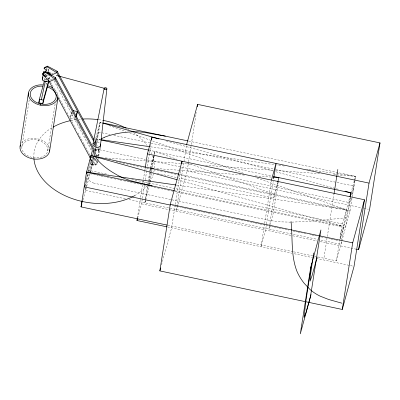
<?xml version="1.0" encoding="UTF-8"?>
<svg xmlns="http://www.w3.org/2000/svg" width="400" height="400" viewBox="0 0 400 400"><rect width="100%" height="100%" fill="white"/><g stroke="black" fill="none" stroke-linecap="round" stroke-linejoin="round"><path stroke-width="0.3" stroke-dasharray="2 1.5" d="M149.515 184.405L150.29 168.7M125.3 198.75L85.585 190.36L86.145 179.41M94.815 154.105L94.97 151.065M95.005 150.455L95.19 146.805M95.22 146.195L95.59 138.9L100.53 139.61M75.625 118.995L75.57 119.335L70.16 118.185L71.5 112.105M70.16 118.185L71.725 111.95M341.315 229.795L340.35 236.09A9.335 0.52 -78.1 0 0 340.2 237.31L340.18 237.61A9.68 0.54 -78.1 0 0 340.39 238.16A9.475 0.525 -78.1 0 0 340.91 236.59M21.9 146.69L29.32 99.315M45.955 85.225L46.25 83.35M48.73 79.445L49.28 75.915M48.85 79.505L49.545 76.46M47.775 150.84A13.105 9.02 8.9 0 0 29.635 140.02A13.105 9.02 8.9 0 0 27.1 155.435A13.105 9.02 8.9 0 0 47.775 150.84L55.195 103.465M85.59 190.36L88.455 172.05M88.535 171.525L89.795 163.5M89.195 173.535C88.84 176.08 87.525 179.815 90.45 181.465A7.36 5.325 15.3 0 0 90.735 181.67L91.08 181.89A9.885 7.15 15.3 0 0 94.135 183.215M89.48 171.705L92.055 155.27M92.725 157.195L90.24 173.08L93.345 157.19M94.54 145.61L95.59 138.9L100.48 139.93M95.045 154.705L100.11 122.355L101.945 122.74M97.69 163.17L98.17 160.09M98.27 159.47L98.655 157.005M98.75 156.39L99.72 150.22M137.365 218.04L142.77 183.505M142.87 182.89L144.8 170.555M144.895 169.94L145.185 168.085M137.625 218.125L141.53 203.84L142.305 198.905M142.4 198.29L145.2 180.405M145.295 179.785L147.035 168.685M147.42 166.22L149.355 153.885M149.45 153.27L150.9 144.02M145.525 200.505L144.87 202.885L148.12 182.135M148.22 181.525L150.225 168.705M149.52 185.605L152.005 169.735M152.385 167.335L154.875 151.425L177.13 159.41M175.2 205.01L171.63 227.83L161.495 264.925M175.3 204.395L181.09 167.39M186.42 145.79L176.18 211.16L187.16 170.975L188.51 162.34M188.605 161.725L191.215 145.075M191.31 144.455L196.335 112.39M264.59 223.9L261.015 246.72L265.57 230.05L266.44 224.5M264.685 223.285L271.35 180.73M266.535 223.885L273.2 181.33M277.615 182.4L274.36 194.305L268.91 229.1L269.725 226.12M278.33 181.36L273.465 212.43L269.89 225.525M324.05 257.46L327.23 237.15M327.33 236.535L333.975 194.07M318.115 256.995L336.445 260.87L341.895 226.075L349.755 197.3M179.625 174.285L346.415 209.53L340.965 244.325L320.19 239.935M350.205 197.745L345.52 227.655L136.57 183.5M354.74 181.09L353.825 186.76A9.335 0.52 -78.1 0 1 353.49 188.665M355.015 179.32L355.485 176.325L188.7 141.075M354.72 181.2L350.04 211.11L341.85 241.085M354.82 180.59L355.485 176.315L336.965 173.65M90.845 160.78L91.895 164.805L95.82 164.715L96.54 160.655M95.82 164.715L96.665 160.49M97.91 156.125L99.27 149.43L95.065 149.525M98.015 155.99L99.155 150.025M353.39 189.18L353.34 189.445A9.68 0.54 -78.1 0 1 352.16 195.085A9.475 0.525 -78.1 0 1 351.945 195.995M85.105 186.125L87.595 173.29M87.715 172.68L89.14 165.345M94.89 149.245L95.125 148.02M95.245 147.41L100.11 122.355L101.915 122.86M144.87 202.885L148.92 182.055M149.04 181.445L150.585 173.48M150.705 172.865L151.42 169.19M151.54 168.58L154.875 151.425L153.735 155.59M351.115 199.295L351.4 198.205A9.475 0.525 -78.1 0 0 351.44 198.04M350.945 199.935L341.315 235.18M44.265 79.915L44.775 78.05A1.865 1.35 15.3 0 1 43.545 77.385M46.815 80.455L46.92 80.085M48.845 79.55L49.335 77.755M49.625 80.525L50.035 80.185M51.4 74.03L54.66 72.43M94.05 144.535L100.11 122.355L101.875 122.98M94.87 145.685L98.58 132.095L110.19 134.545M85.98 180.355L88.24 172.085M88.405 171.495L88.725 170.31L108.275 174.44M91.895 164.805L92.085 164.105L90.955 158.86M92.275 163.365L94 157.05M83.005 199.815L94.5 157.735M94.38 163.885L95.79 158.715M97.485 155.96L94.905 150.9M150.32 168.095L153.575 156.185M149.735 171.82L154.13 155.745M145.685 199.91L149.425 186.215M278.005 182.55L273.775 198.03L178.455 177.89M350.97 192.86L354.195 181.045M354.355 180.455L355.485 176.315L336.81 174.945M350.89 197.285L349.44 202.605L145.995 159.61M351.535 194.92L353.96 186.06L275.755 169.535M339.905 239.64L344.1 224.275L130.88 179.22M336.445 260.87L341.685 241.685M341.16 235.735L340.91 236.6M94.405 144.735L96.895 141.82L100.26 139.395M50.395 80.015L51.11 79.68M51.47 79.51L52.91 78.84M346.1 217.74L314.83 221.015L291.25 222.165M95.085 149.465L99.285 149.37M94.7 150.855L98.905 150.765M94.835 150.915L98.89 150.825L96.845 147.025M95.735 155.82L97.535 155.785M91.3 157.305L94.15 157.24M94.75 158.435L93.63 158.46L93.42 157.275M96.245 159.095L93.44 159.155L92.935 156.82M92.085 164.105L96.01 164.02M290.735 222.165L279.805 221.815L270.705 220.635L171.255 199.645M45.64 79.815L46.8 79.845M105.245 157.925L180.565 163.46M181.19 163.505L191.77 164.285M205.465 165.29L272.695 170.23M275.81 170.46L321.25 173.8M333.7 174.715L336.19 174.9M156.535 168.555L178.895 170.215M179.52 170.26L244.745 175.1M255.305 175.885L271.46 177.085M150.535 146.81L285.11 166.185M306.72 169.295L307.955 169.475M308.57 169.56L336.35 173.56M176.65 185.09L346.415 209.53M47.475 75.53L48.51 75.75M44.81 79.42L46.515 79.785M45.965 83.29L47.1 83.53M113.855 135.32L150.51 143.07M151.125 143.195L273.315 169.015M148.745 150.13L271.58 176.085M94.675 148.77L98.95 149.67M99.56 149.8L145.38 159.485M187.16 170.975L361.64 207.845M364.08 208.36L368.35 209.265M116.04 161.665L350.04 211.11L255.36 177.485M157.07 173.37L177.845 177.76M175.105 190.83L341.895 226.075L177.665 179.915M338.945 225.455L341.895 226.075M90.14 173.69L98.085 175.37M98.695 175.495L100.53 175.885M101.135 176.015L102.975 176.4M103.58 176.53L117.025 179.37M117.63 179.5L119.47 179.885M120.075 180.015L135.965 183.375M170.69 199.525L94.13 183.225M172.185 205.445L174.015 205.835M174.625 205.965L176.46 206.35M177.07 206.48L181.345 207.385M181.96 207.51L183.79 207.9M184.4 208.03L186.235 208.415M186.845 208.545L188.68 208.93M189.29 209.06L192.955 209.835M193.565 209.965L195.4 210.35M196.01 210.48L197.845 210.87M198.455 211L200.285 211.385M200.895 211.515L202.73 211.9M203.34 212.03L205.175 212.42M205.785 212.545L207.62 212.935M208.23 213.065L211.895 213.84M212.505 213.965L214.34 214.355M214.95 214.485L216.78 214.87M217.395 215L219.225 215.385M219.835 215.515L221.67 215.905M222.28 216.035L224.115 216.42M224.725 216.55L230.835 217.84M231.445 217.97L233.275 218.355M233.89 218.485L235.72 218.875M236.33 219L238.165 219.39M238.775 219.52L240.61 219.905M241.22 220.035L243.055 220.42M243.665 220.55L252.215 222.36M252.83 222.49L254.66 222.875M255.27 223.005L257.105 223.39M257.715 223.52L259.55 223.91M260.16 224.035L261.99 224.425M262.605 224.555L271.155 226.36M271.765 226.49L273.6 226.875M274.21 227.005L276.045 227.395M276.655 227.525L278.49 227.91M279.1 228.04L280.93 228.425M281.54 228.555L288.875 230.105M293.15 231.01L294.985 231.395M295.595 231.525L297.425 231.91M298.04 232.04L299.87 232.43M300.48 232.56L305.98 233.72M309.645 234.495L311.48 234.88M312.09 235.01L313.925 235.4M314.535 235.525L316.365 235.915M321.255 236.945L327.975 238.37M328.585 238.495L330.42 238.885M331.03 239.015L332.86 239.4M333.475 239.53L335.305 239.915M335.915 240.045L337.75 240.435M128.965 199.525L317.75 239.42M141.53 203.84L168.415 209.52M169.025 209.65L292.095 235.655M292.705 235.785L317.11 240.94M320.16 241.585L356.155 249.19M167.82 225.235L293.07 251.705M293.675 251.83L313.84 256.09M314.45 256.22L317.505 256.865M167.53 226.965L291.81 253.225M294.255 253.74L311.945 257.48M312.555 257.61L315.605 258.255M316.215 258.385L352.82 266.12M71.54 113.135L72.555 113.35M70.58 115.47L73.96 116.19M166.285 140.95L272.765 170.88M275.77 171.725L338.935 189.48M108.93 125.485L125.985 131.54M129.515 132.795L244.185 173.52M187.09 162.985L274.36 194.305M47.07 77.725L48.805 79.475M94.595 140.745L98.975 148.89M94.21 142.14L96.26 145.94M94.52 152.295L96.57 156.09M54.81 80.25L56.505 83.4M56.785 83.925L57.635 85.5M60.74 91.28L62.43 94.43M65.255 99.685L66.1 101.26M67.23 103.36L69.205 107.04M71.745 111.765L72.875 113.87M74.285 116.495L76.825 121.225M77.105 121.75L79.365 125.95M79.645 126.475L80.495 128.05M80.775 128.575L81.62 130.155M82.75 132.255L84.445 135.405M84.725 135.93L86.42 139.085M87.83 141.71L90.09 145.91M91.215 148.015L92.065 149.59M53.865 80.59L91.4 150.46M50.52 81.93L54.755 89.8M55.605 91.375L59.84 99.25M60.4 100.3L65.765 110.275M66.895 112.375L76.775 130.745M77.905 132.845L82.705 141.77M82.99 142.295L83.835 143.87M84.12 144.395L88.635 152.79M88.915 153.315L90.045 155.415M92.435 154.485L92.81 156.235M92.795 153.73L93 154.91M154.175 170.075A60.685 41.775 8.9 0 1 134.755 195.615M33.88 158A60.685 41.775 8.9 0 1 52.51 127.42M70.94 120.535A60.685 41.775 8.9 0 1 76.135 119.64M79.045 119.3A60.685 41.775 8.9 0 1 80.22 119.19M98.695 119.68A60.685 41.775 8.9 0 1 102.205 120.225M127.75 129.065A60.685 41.775 8.9 0 1 128.745 129.62M133.55 132.62A60.685 41.775 8.9 0 1 147.125 145.475M149.8 149.595A60.685 41.775 8.9 0 1 151.87 153.79M152.67 155.885A60.685 41.775 8.9 0 1 154.39 167.865M21.6 143.005A14.94 10.285 8.9 0 1 37.035 138.71A14.94 10.285 8.9 0 1 49.46 148.175M54.83 89.735A14.94 10.285 8.9 0 1 58.055 96.135M49.36 77.64A1.865 1.35 15.3 0 1 48.015 78.64M48.02 69.11A1.085 0.785 15.3 0 1 47.49 68.995M93.975 142.65A3.81 2.62 8.9 0 1 99.85 143.445M90.555 161.1A3.81 2.62 8.9 0 1 96.83 161.115A3.81 2.62 8.9 0 1 95.015 165.185A3.81 2.62 8.9 0 1 90.165 161.965M95.535 155.395A1.085 0.785 15.3 0 1 96.365 156.01M92.575 164.095A1.085 0.785 15.3 0 0 94.355 163.96A1.085 0.785 15.3 0 0 93.05 162.82A1.085 0.785 15.3 0 0 92.575 164.095"/><path stroke-width="0.6" d="M86.425 173.935L86.52 172.11L92.415 150.53M100.515 144.995L106.885 88.75M75.965 116.79L77.37 111.57L72.975 110.635M76.185 117.09L77.37 111.57M313.71 253.005L310.44 275.045L310.06 281.125L311.93 276.06L317.225 256.995M20.09 146.4L28.47 92.875M48.595 80.435L48.545 80.625A1.865 1.35 15.3 0 1 46.51 81.575L43.955 81.035A1.865 1.35 15.3 0 1 42.345 79.315L43.18 74.23M48.695 80.845L48.235 83.77L42.8 103.67L38.825 102.83L39.37 99.325L44.33 81.18M43.295 75.445L43.39 74.855M43.62 73.385L43.895 71.615L45.96 72.055A1.085 0.785 15.3 0 0 45.99 72.185M40.52 105.13L40.81 103.25M42.8 103.67L43.35 100.165L48.625 80.85M48.545 80.625L48.59 80.33M49.82 74.695L50.1 72.93L48.035 72.49A1.085 0.785 15.3 0 1 47.43 72.9M49.585 151.13L57.97 97.605A14.94 10.285 8.9 0 1 42.255 105.485A14.94 10.285 8.9 0 1 28.38 93.85A14.94 10.285 8.9 0 1 42.775 84.86M176.03 185L86.52 172.11L81.07 206.905L167.215 225.11M90.75 157.4L91.04 155.565L179.04 174.165M99.815 149.605L100.49 145.29M166.92 226.835L136.975 220.51L137.265 218.655M145.28 167.47L147.405 153.905L151.96 137.235L369.025 183.1L380 142.915L197.59 104.37L186.61 144.555M151.575 139.7L151.96 137.235M147.405 153.905L364.47 199.77L354.04 266.375L342.27 309.455L159.86 270.91L170.29 204.305L182.06 161.225L181.67 163.69M197.2 106.84L197.59 104.37M273.585 178.865L276 163.445L271.445 180.115M311.61 263.605L306.425 297.425A198.42 11.04 -78.1 0 0 305.675 302.7L304.105 316.945A20.78 1.155 -78.1 0 0 304.235 317.235L305.835 313.1L311.045 294.535M334.075 193.455L337.83 169.455M350.3 197.135L350.97 192.86L344.95 191.17M342.27 309.455L352.7 242.85L364.47 199.77M356.765 249.32L358.595 249.705L369.025 183.1M380 142.915L369.57 209.52L358.595 249.705M82.255 200.795L81.07 206.905L81.88 203.95M90.09 160.455L91.04 155.565L177.065 179.745M93.01 143.9L104.15 88.35M41.36 99.745L45.385 81.02M46.27 70.51L44.1 68.32L44.29 67.62L47.425 66.15L57.175 71.25L94.01 139.66M44.1 68.32L47.235 66.85L47.425 66.15M90.395 159.06L89.95 157.335L49.295 81.745L42.54 74.035L42.73 73.34L45.865 71.87L55.425 77.66L94.61 150.36M43.385 73.485L43.895 71.615M42.345 79.315L42.6 78.38M42.75 77.82L43.005 76.885M44.79 75.505L45.105 74.355M42.54 74.035L45.675 72.57L46.675 68.615M43.955 81.035L44.06 80.665M38.825 102.83L39.465 100.49M47.675 73.165L48.77 69.145M47.78 73.425L48.035 72.49M46.51 81.575L46.615 81.205M49.64 74.605L50.1 72.93M49.41 81.31L49.295 81.745L55.045 79.055L55.425 77.66L55.065 77.83M51.165 74.9L51.045 75.335L56.795 72.645L57.175 71.25L56.815 71.42M90.065 156.9L89.95 157.335L91.15 157.31M84.53 185.675L84.205 186.855L170.35 205.06M136.975 220.51L137.465 218.72M159.86 270.91L160.68 267.915M277.775 181.805L278.915 177.635L273.325 177.22M349.92 196.705L351.065 192.505M101.2 138.865L104.185 137.42M115.115 134.025L117.435 133.54A79.48 54.71 8.9 0 1 123.36 132.575L129.51 131.965A56.245 38.715 8.9 0 1 143.825 132.305L165.345 136.145M150.32 168.095L153.425 168.325M101.15 139.7L149.915 146.72M43.08 74.605L43.34 74.655M39.37 99.325L43.35 100.165M103.165 123L188.085 140.945M101.09 140.06L148.745 150.13M273.375 176.465L350.97 192.86M86.52 172.11L174.495 190.705M152.275 186.005L130.61 180.705A56.245 38.715 8.9 0 1 117.67 175.305L112.51 172.3A79.48 54.71 8.9 0 1 107.73 169.075L105.915 167.715A58.26 40.105 8.9 0 1 97.885 160.335M170.29 204.305L352.7 242.85M76.61 114.215L76.95 114.285M75.65 116.545L75.99 116.62M341.93 303.2L328.705 299.505L320.185 296.165A35.83 25.915 15.3 0 1 317.015 294.485A38.715 28 15.3 0 1 314.215 292.73A36.97 26.735 15.3 0 1 310.06 289.535L304.29 283.435A68.525 49.56 15.3 0 1 302.265 280.75A64.3 46.505 15.3 0 1 296.845 271.075C290.765 255.32 292.78 237.9 291.03 221.42M56.275 75.395L105.505 88.635M102.515 123.03L159.065 138.925M47.235 66.85L56.795 72.645L93.63 141.055M45.675 72.57L55.045 79.055L94.23 151.75M48.005 72.265L50.61 74.9M97.93 160.32L94.475 155.265L93.06 150.79M134.755 195.615A60.685 41.775 8.9 0 1 71.26 198.265A60.685 41.775 8.9 0 1 33.92 158.575M53.015 127.135A60.685 41.775 8.9 0 1 70.37 120.66M82.585 119.03A60.685 41.775 8.9 0 1 98.135 119.61M102.805 120.335A60.685 41.775 8.9 0 1 126.23 128.25M49.675 149.665A14.94 10.285 8.9 0 1 33.165 158.91A14.94 10.285 8.9 0 1 20.475 144.98M47.985 85.825A14.94 10.285 8.9 0 1 52.6 87.98M47.4 86.985A13.105 9.02 8.9 0 1 52.91 102.09A13.105 9.02 8.9 0 1 31.41 98.1A13.105 9.02 8.9 0 1 42.83 86.135M100.225 143.955A3.81 2.62 8.9 0 1 96.585 147.31A3.81 2.62 8.9 0 1 93.355 143.215M104.155 137.39A58.26 40.105 8.9 0 1 115.135 134.055M310.735 267.245L300.305 333.85L310.49 296.555L320.92 229.95L310.735 267.245M45.08 76.23A1.085 0.785 15.3 0 0 46.865 76.11A1.085 0.785 15.3 0 0 45.575 74.965A1.085 0.785 15.3 0 0 45.08 76.23M104.61 89.295A1.385 0.955 8.9 0 0 106.86 88.925A1.385 0.955 8.9 0 0 105.045 87.695A1.385 0.955 8.9 0 0 104.61 89.295"/></g></svg>
